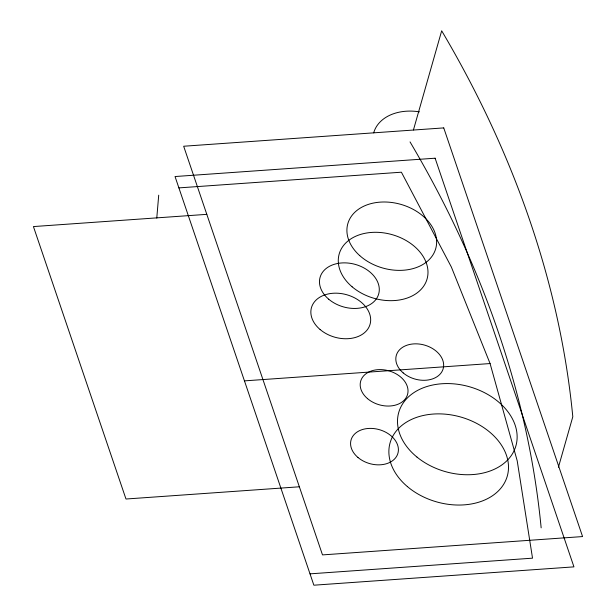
<?xml version="1.0" encoding="UTF-8"?>
<svg xmlns="http://www.w3.org/2000/svg" width="616" height="616" viewBox="0 0 616 616"><rect width="100%" height="100%" fill="white"/><g stroke="black" fill="none" stroke-linecap="round" stroke-linejoin="round"><path stroke-width="0.92" d="M156.772 218.087L158.712 195.18M413.436 129.968L441.68 30.8A1387.525 1004.804 15.9 0 1 572.803 416.755L558.419 467.259M178.894 187.888L401.401 172.203L451.366 267.044L490.082 363.555L517.217 460.876L532.524 558.165L310.01 573.85M206.807 214.345L33.426 226.573L125.98 499.014L299.361 486.786M244.452 380.873L490.082 363.555M410.033 141.903A1387.525 1004.804 15.9 0 1 541.156 527.858M373.689 132.864A45.684 33.087 15.9 0 1 419.427 111.843M443.743 127.905L183.668 146.238L322.499 554.9L582.574 536.567L443.743 127.905M435.112 158.204L175.036 176.538L313.867 585.2L573.943 566.866L435.112 158.204M403.203 372.911A24.363 17.648 15.9 0 0 442.981 369.338A24.363 17.648 15.9 0 0 413.013 343.951A24.363 17.648 15.9 0 0 403.203 372.911M416.986 457.095A60.915 44.113 15.9 0 0 515.746 446.392A60.915 44.113 15.9 0 0 439.231 383.991A60.915 44.113 15.9 0 0 416.986 457.095M359.729 255.609A45.684 33.087 15.9 0 0 434.981 250.835A45.684 33.087 15.9 0 0 380.572 202.102A45.684 33.087 15.9 0 0 359.729 255.609M357.958 457.465A24.363 17.648 15.9 0 0 397.728 453.9A24.363 17.648 15.9 0 0 367.767 428.505A24.363 17.648 15.9 0 0 357.958 457.465M367.575 398.668A24.363 17.648 15.9 0 0 407.345 395.102A24.363 17.648 15.9 0 0 377.385 369.708A24.363 17.648 15.9 0 0 367.575 398.668M328.728 299.214A30.461 22.053 15.9 0 0 378.447 294.756A30.461 22.053 15.9 0 0 340.995 263.009A30.461 22.053 15.9 0 0 328.728 299.214M407.368 486.571A60.915 44.113 15.9 0 0 506.806 477.646A60.915 44.113 15.9 0 0 431.893 414.16A60.915 44.113 15.9 0 0 407.368 486.571M320.097 329.514A30.461 22.053 15.9 0 0 369.823 325.055A30.461 22.053 15.9 0 0 332.363 293.316A30.461 22.053 15.9 0 0 320.097 329.514M352.136 286.817A45.684 33.087 15.9 0 0 426.719 280.118A45.684 33.087 15.9 0 0 370.532 232.509A45.684 33.087 15.9 0 0 352.136 286.817"/></g></svg>
